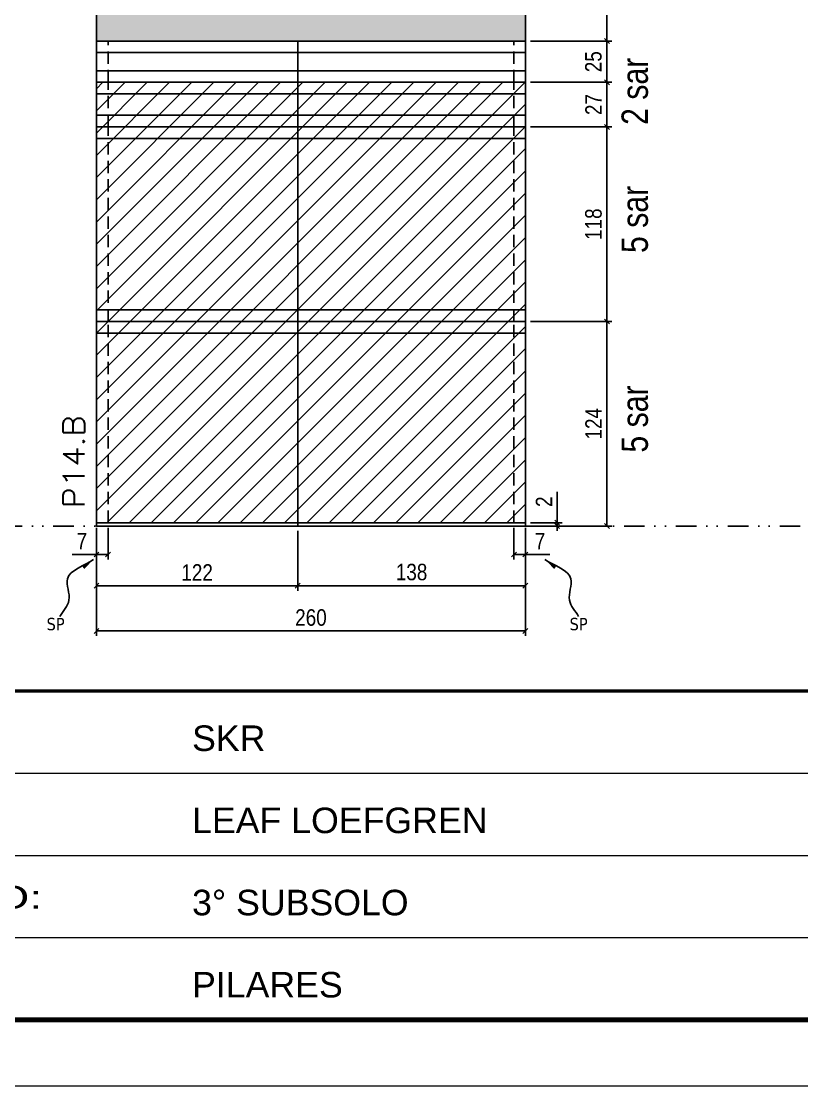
# Model space of a CAD drawing. Header units: millimetres. Extents: x 13777 to 27878, y -21631 to 6985.
# Drawn here: x 18192 to 18665, y 3638 to 4283 of the extents above; entities that cross this region are included whole.
import ezdxf

# ---------------------------------------------------------------- set-up
doc = ezdxf.new("R2010")
doc.units = ezdxf.units.MM
for name, pattern in [('CONTINUO', [0]), ('DASHED', [0.75, 0.5, -0.25]), ('DIVIDE2', [0.625, 0.25, -0.125, 0, -0.125, 0, -0.125]), ('HIDDEN', [0.375, 0.25, -0.125])]:
    doc.linetypes.add(name, pattern=pattern)
for name, color, linetype in [('COTA', 241, 'Continuous'), ('NOMENCLATURA', 7, 'Continuous'), ('Nível', 160, 'Continuous'), ('Painéis', 200, 'Continuous'), ('SARR_2.2x7', 40, 'Continuous'), ('Sarrafo de Pressão', 42, 'HIDDEN'), ('texto', 7, 'Continuous')]:
    doc.layers.add(name, color=color, linetype=linetype)
for name, color, linetype, lineweight in [('Folhas', 255, 'Continuous', 9), ('Hachura', 251, 'Continuous', 9), ('SARRAFO DE PRESSAO', 251, 'DASHED', 9), ('Texto Seção', 7, 'Continuous', 15)]:
    doc.layers.add(name, color=color, linetype=linetype, lineweight=lineweight)
doc.styles.add('ARIAL', font='arial.ttf')
doc.styles.add('ARIAL_NARROW', font='ARIALN.TTF', dxfattribs={"height": 0.2})
doc.styles.add('COTA TECNICA', font='techl___.ttf', dxfattribs={"height": 10})
doc.styles.add('COTA TECNICA-50', font='techl___.ttf', dxfattribs={"height": 10})
doc.styles.add('REGUA-120', font='ROMANS.shx', dxfattribs={"height": 15})
doc.styles.get("Standard").update_dxf_attribs({"font": 'arial.ttf'})
doc.styles.add('Tecnologia', font='')
doc.styles.get('Tecnologia').set_extended_font_data('Forgotten Futurist')
doc.dimstyles.new('COTA PAINEL-50', dxfattribs={"dimtxt": 10, "dimasz": 3, "dimexe": 3, "dimexo": 3, "dimgap": 3, "dimtad": 1, "dimdec": 1, "dimzin": 12, "dimdsep": 46, "dimtxsty": 'COTA TECNICA-50', "dimblk1": 'OBLIQUE', "dimblk2": 'OBLIQUE', "dimsah": 1, "dimcen": 0.9, "dimclrd": 4, "dimclre": 4, "dimclrt": 240, "dimadec": 1, "dimazin": 3, "dimtfac": 1, "dimtdec": 1, "dimtmove": 0, "dimatfit": 3, "dimfxl": 1, "dimtolj": 1, "dimtzin": 12, "dimarcsym": 0})
doc.dimstyles.new('PAINEL', dxfattribs={"dimtxt": 10, "dimasz": 3, "dimexe": 3, "dimexo": 3, "dimgap": 3, "dimtad": 1, "dimdec": 1, "dimzin": 12, "dimdsep": 46, "dimtxsty": 'COTA TECNICA', "dimblk1": 'OBLIQUE', "dimblk2": 'OBLIQUE', "dimsah": 1, "dimcen": 0.9, "dimclrd": 4, "dimclre": 4, "dimclrt": 240, "dimadec": 1, "dimazin": 3, "dimtfac": 1, "dimtdec": 1, "dimtmove": 0, "dimatfit": 3, "dimfxl": 1, "dimtolj": 1, "dimtzin": 12, "dimarcsym": 0})
doc.dimstyles.get("Standard").update_dxf_attribs({"dimtxt": 0.18, "dimasz": 0.18, "dimexe": 0.18, "dimexo": 0.0625, "dimgap": 0.09, "dimtad": 0, "dimtih": 1, "dimtoh": 1, "dimdec": 4, "dimzin": 0, "dimdsep": 46, "dimtxsty": 'Standard', "dimcen": 0.09, "dimadec": 0, "dimazin": 0, "dimtfac": 1, "dimtdec": 4, "dimtofl": 0, "dimtmove": 0, "dimatfit": 3, "dimfxl": 1, "dimtolj": 1, "dimtzin": 0, "dimarcsym": 0})

# ---------------------------------------------------------------- blocks, each defined once
blk = doc.blocks.new('9999999999')
at = {"color": 30, "linetype": 'CONTINUO'}
for p, q in [((98564.56, 34379.64), (99583.98, 34379.64)), ((98564.56, 34329.83), (99487.98, 34329.83)), ((98564.56, 34280.02), (99487.98, 34280.02))]:
    blk.add_line(p, q, dxfattribs=at)
at = {"color": 30, "linetype": 'CONTINUO', "const_width": 2}
blk.add_lwpolyline([(99583.98, 34230.21), (99583.98, 34414.45, 0.414214), (99568.98, 34429.45), (98228.98, 34429.45, 0.414214), (98213.98, 34414.45), (98213.98, 34245.21, 0.414214), (98228.98, 34230.21), (99583.98, 34230.21)], format="xyb", dxfattribs=at)
at = {"layer": 'Folhas'}
blk.add_lwpolyline([(98138.98, 34190.21), (99623.98, 34190.21), (99623.98, 35240.21), (98138.98, 35240.21)], close=True, dxfattribs=at)
at = {"layer": 'Folhas', "color": 30, "const_width": 3}
blk.add_lwpolyline([(98213.98, 34230.21), (99583.98, 34230.21), (99583.98, 35200.21), (98213.98, 35200.21)], close=True, dxfattribs=at)
at = {"color": 7, "linetype": 'Continuous', "ltscale": 5, "style": 'ARIAL'}
for s, height, p in [('SKR', 15.483, (98837.68, 34393.13)), ('LEAF LOEFGREN', 15.4829, (98837.68, 34343.32)), ('3° SUBSOLO', 15.483, (98837.68, 34293.51)), ('PILARES', 15.483, (98837.68, 34243.7))]:
    blk.add_text(s, height=height, dxfattribs=at).set_placement(p)
at = {"layer": 'Folhas', "color": 7, "style": 'Tecnologia', "width": 1.5}
blk.add_text('PAVIMENTO:', height=14, dxfattribs=at).set_placement((98573.65, 34297.5))
blk = doc.blocks.new('_Oblique')
at = {"color": 0, "linetype": 'ByBlock', "lineweight": -2}
blk.add_line((-0.5, -0.5), (0.5, 0.5), dxfattribs=at)
blk = doc.blocks.new('*D1115')
at = {"layer": 'COTA', "color": 4, "lineweight": -2, "transparency": 16777216}
for p, q in [((18237.73, 3975.86), (18237.73, 3910.24)), ((18497.73, 3975.86), (18497.73, 3910.24)), ((18497.73, 3913.24), (18237.73, 3913.24))]:
    blk.add_line(p, q, dxfattribs=at)
at = {"layer": 'Defpoints', "color": 0, "transparency": 16777216}
for p in [(18237.73, 3978.86), (18497.73, 3978.86), (18237.73, 3913.24)]:
    blk.add_point(p, dxfattribs=at)
at = {"layer": 'COTA', "color": 4, "lineweight": -2, "transparency": 16777216, "xscale": 3, "yscale": 3, "zscale": 3, "rotation": 180}
blk.add_blockref('_Oblique', (18237.73, 3913.24), dxfattribs=at)
at = {"layer": 'COTA', "color": 4, "lineweight": -2, "transparency": 16777216, "xscale": 3, "yscale": 3, "zscale": 3}
blk.add_blockref('_Oblique', (18497.73, 3913.24), dxfattribs=at)
at = {"layer": 'COTA', "color": 240, "transparency": 16777216, "insert": (18367.73, 3921.35), "char_height": 10, "attachment_point": 5, "style": 'COTA TECNICA'}
blk.add_mtext('\\A1;260', dxfattribs=at)
blk = doc.blocks.new('*D1116')
at = {"layer": 'COTA', "color": 4, "lineweight": -2, "transparency": 16777216}
for p, q in [((18490.73, 3975.86), (18490.73, 3956.62)), ((18497.73, 3973.86), (18497.73, 3956.62)), ((18490.73, 3959.62), (18497.73, 3959.62)), ((18497.73, 3959.62), (18512.47, 3959.62))]:
    blk.add_line(p, q, dxfattribs=at)
at = {"layer": 'Defpoints', "color": 0, "transparency": 16777216}
for p in [(18490.73, 3978.86), (18497.73, 3976.86), (18497.73, 3959.62)]:
    blk.add_point(p, dxfattribs=at)
at = {"layer": 'COTA', "color": 4, "lineweight": -2, "transparency": 16777216, "xscale": 3, "yscale": 3, "zscale": 3, "rotation": 180}
blk.add_blockref('_Oblique', (18490.73, 3959.62), dxfattribs=at)
at = {"layer": 'COTA', "color": 4, "lineweight": -2, "transparency": 16777216, "xscale": 3, "yscale": 3, "zscale": 3}
blk.add_blockref('_Oblique', (18497.73, 3959.62), dxfattribs=at)
at = {"layer": 'COTA', "color": 240, "transparency": 16777216, "insert": (18506.6, 3967.69), "char_height": 10, "attachment_point": 5, "style": 'COTA TECNICA-50'}
blk.add_mtext('\\A1;7', dxfattribs=at)
blk = doc.blocks.new('*D1117')
at = {"layer": 'COTA', "color": 4, "lineweight": -2, "transparency": 16777216}
for p, q in [((18244.73, 3975.86), (18244.73, 3956.62)), ((18237.73, 3973.86), (18237.73, 3956.62)), ((18237.73, 3959.62), (18223, 3959.62)), ((18244.73, 3959.62), (18237.73, 3959.62))]:
    blk.add_line(p, q, dxfattribs=at)
at = {"layer": 'Defpoints', "color": 0, "transparency": 16777216}
for p in [(18237.73, 3976.86), (18244.73, 3978.86), (18237.73, 3959.62)]:
    blk.add_point(p, dxfattribs=at)
at = {"layer": 'COTA', "color": 4, "lineweight": -2, "transparency": 16777216, "xscale": 3, "yscale": 3, "zscale": 3, "rotation": 180}
blk.add_blockref('_Oblique', (18237.73, 3959.62), dxfattribs=at)
at = {"layer": 'COTA', "color": 4, "lineweight": -2, "transparency": 16777216, "xscale": 3, "yscale": 3, "zscale": 3}
blk.add_blockref('_Oblique', (18244.73, 3959.62), dxfattribs=at)
at = {"layer": 'COTA', "color": 240, "transparency": 16777216, "insert": (18228.87, 3967.69), "char_height": 10, "attachment_point": 5, "style": 'COTA TECNICA-50'}
blk.add_mtext('\\A1;7', dxfattribs=at)
blk = doc.blocks.new('*D1118')
at = {"layer": 'COTA', "color": 4, "lineweight": -2, "transparency": 16777216}
for p, q in [((18516.99, 3978.86), (18516.99, 3997.66)), ((18500.73, 3978.86), (18519.99, 3978.86)), ((18500.73, 3976.86), (18519.99, 3976.86)), ((18516.99, 3976.86), (18516.99, 3978.86)), ((18516.99, 3976.86), (18516.99, 3973.86))]:
    blk.add_line(p, q, dxfattribs=at)
at = {"layer": 'Defpoints', "color": 0, "transparency": 16777216}
for p in [(18497.73, 3978.86), (18497.73, 3976.86), (18516.99, 3976.86)]:
    blk.add_point(p, dxfattribs=at)
at = {"layer": 'COTA', "color": 4, "lineweight": -2, "transparency": 16777216, "xscale": 3, "yscale": 3, "zscale": 3}
for p, rotation in [((18516.99, 3978.86), 270), ((18516.99, 3976.86), 90)]:
    blk.add_blockref('_Oblique', p, dxfattribs=dict(at, rotation=rotation))
at = {"layer": 'COTA', "color": 240, "transparency": 16777216, "insert": (18508.99, 3991.61), "char_height": 10, "attachment_point": 5, "rotation": 90, "style": 'COTA TECNICA-50'}
blk.add_mtext('\\A1;2', dxfattribs=at)
blk = doc.blocks.new('*D1144')
at = {"layer": 'COTA', "color": 4, "lineweight": -2, "transparency": 16777216}
for p, q in [((18500.73, 4402.86), (18550.1, 4402.86)), ((18547.1, 4270.86), (18547.1, 4402.86)), ((18500.73, 4270.86), (18550.1, 4270.86))]:
    blk.add_line(p, q, dxfattribs=at)
at = {"layer": 'Defpoints', "color": 0, "transparency": 16777216}
for p in [(18497.73, 4402.86), (18547.1, 4402.86), (18497.73, 4270.86)]:
    blk.add_point(p, dxfattribs=at)
at = {"layer": 'COTA', "color": 4, "lineweight": -2, "transparency": 16777216, "xscale": 3, "yscale": 3, "zscale": 3}
for p, rotation in [((18547.1, 4402.86), 90), ((18547.1, 4270.86), 270)]:
    blk.add_blockref('_Oblique', p, dxfattribs=dict(at, rotation=rotation))
at = {"layer": 'COTA', "color": 240, "transparency": 16777216, "insert": (18538.88, 4336.86), "char_height": 10, "attachment_point": 5, "rotation": 90, "style": 'COTA TECNICA-50'}
blk.add_mtext('\\A1;132', dxfattribs=at)
blk = doc.blocks.new('*D1119')
at = {"layer": 'COTA', "color": 4, "lineweight": -2, "transparency": 16777216}
for p, q in [((18500.73, 4218.86), (18550.1, 4218.86)), ((18547.1, 4100.86), (18547.1, 4218.86)), ((18500.73, 4100.86), (18550.1, 4100.86))]:
    blk.add_line(p, q, dxfattribs=at)
at = {"layer": 'Defpoints', "color": 0, "transparency": 16777216}
for p in [(18497.73, 4218.86), (18547.1, 4218.86), (18497.73, 4100.86)]:
    blk.add_point(p, dxfattribs=at)
at = {"layer": 'COTA', "color": 4, "lineweight": -2, "transparency": 16777216, "xscale": 3, "yscale": 3, "zscale": 3}
for p, rotation in [((18547.1, 4218.86), 90), ((18547.1, 4100.86), 270)]:
    blk.add_blockref('_Oblique', p, dxfattribs=dict(at, rotation=rotation))
at = {"layer": 'COTA', "color": 240, "transparency": 16777216, "insert": (18539.01, 4159.86), "char_height": 10, "attachment_point": 5, "rotation": 90, "style": 'COTA TECNICA-50'}
blk.add_mtext('\\A1;118', dxfattribs=at)
blk = doc.blocks.new('*D1120')
at = {"layer": 'COTA', "color": 4, "lineweight": -2, "transparency": 16777216}
for p, q in [((18500.73, 4245.86), (18550.1, 4245.86)), ((18547.1, 4218.86), (18547.1, 4245.86)), ((18500.73, 4218.86), (18550.1, 4218.86))]:
    blk.add_line(p, q, dxfattribs=at)
at = {"layer": 'Defpoints', "color": 0, "transparency": 16777216}
for p in [(18497.73, 4245.86), (18547.1, 4245.86), (18497.73, 4218.86)]:
    blk.add_point(p, dxfattribs=at)
at = {"layer": 'COTA', "color": 4, "lineweight": -2, "transparency": 16777216, "xscale": 3, "yscale": 3, "zscale": 3}
for p, rotation in [((18547.1, 4245.86), 90), ((18547.1, 4218.86), 270)]:
    blk.add_blockref('_Oblique', p, dxfattribs=dict(at, rotation=rotation))
at = {"layer": 'COTA', "color": 240, "transparency": 16777216, "insert": (18539.03, 4232.36), "char_height": 10, "attachment_point": 5, "rotation": 90, "style": 'COTA TECNICA-50'}
blk.add_mtext('\\A1;27', dxfattribs=at)
blk = doc.blocks.new('*D1145')
at = {"layer": 'COTA', "color": 4, "linetype": 'ByBlock', "lineweight": -2, "transparency": 16777216}
for p, q in [((18500.73, 4100.86), (18550.1, 4100.86)), ((18547.1, 3976.86), (18547.1, 4100.86)), ((18500.73, 3976.86), (18550.1, 3976.86))]:
    blk.add_line(p, q, dxfattribs=at)
at = {"layer": 'Defpoints', "color": 0, "linetype": 'ByBlock', "transparency": 16777216}
for p in [(18497.73, 4100.86), (18547.1, 4100.86), (18497.73, 3976.86)]:
    blk.add_point(p, dxfattribs=at)
at = {"layer": 'COTA', "color": 4, "linetype": 'ByBlock', "lineweight": -2, "transparency": 16777216, "xscale": 3, "yscale": 3, "zscale": 3}
for p, rotation in [((18547.1, 4100.86), 90), ((18547.1, 3976.86), 270)]:
    blk.add_blockref('_Oblique', p, dxfattribs=dict(at, rotation=rotation))
at = {"layer": 'COTA', "color": 240, "linetype": 'ByBlock', "transparency": 16777216, "insert": (18539.03, 4038.86), "char_height": 10, "attachment_point": 5, "rotation": 90, "style": 'COTA TECNICA'}
blk.add_mtext('\\A1;124', dxfattribs=at)
blk = doc.blocks.new('*D1146')
at = {"layer": 'COTA', "color": 4, "linetype": 'ByBlock', "lineweight": -2, "transparency": 16777216}
for p, q in [((18500.73, 4100.86), (18550.1, 4100.86)), ((18547.1, 3976.86), (18547.1, 4100.86)), ((18500.73, 3976.86), (18550.1, 3976.86))]:
    blk.add_line(p, q, dxfattribs=at)
at = {"layer": 'Defpoints', "color": 0, "linetype": 'ByBlock', "transparency": 16777216}
for p in [(18497.73, 4100.86), (18547.1, 4100.86), (18497.73, 3976.86)]:
    blk.add_point(p, dxfattribs=at)
at = {"layer": 'COTA', "color": 4, "linetype": 'ByBlock', "lineweight": -2, "transparency": 16777216, "xscale": 3, "yscale": 3, "zscale": 3}
for p, rotation in [((18547.1, 4100.86), 90), ((18547.1, 3976.86), 270)]:
    blk.add_blockref('_Oblique', p, dxfattribs=dict(at, rotation=rotation))
at = {"layer": 'COTA', "color": 240, "linetype": 'ByBlock', "transparency": 16777216, "insert": (18539.03, 4038.86), "char_height": 10, "attachment_point": 5, "rotation": 90, "style": 'COTA TECNICA'}
blk.add_mtext('\\A1;124', dxfattribs=at)
blk = doc.blocks.new('*D1147')
at = {"layer": 'COTA', "color": 4, "lineweight": -2, "transparency": 16777216}
for p, q in [((18359.73, 3973.86), (18359.73, 3937.68)), ((18497.73, 3973.86), (18497.73, 3937.68)), ((18359.73, 3940.68), (18497.73, 3940.68))]:
    blk.add_line(p, q, dxfattribs=at)
at = {"layer": 'Defpoints', "color": 0, "transparency": 16777216}
for p in [(18359.73, 3976.86), (18497.73, 3976.86), (18497.73, 3940.68)]:
    blk.add_point(p, dxfattribs=at)
at = {"layer": 'COTA', "color": 4, "lineweight": -2, "transparency": 16777216, "xscale": 3, "yscale": 3, "zscale": 3, "rotation": 180}
blk.add_blockref('_Oblique', (18359.73, 3940.68), dxfattribs=at)
at = {"layer": 'COTA', "color": 4, "lineweight": -2, "transparency": 16777216, "xscale": 3, "yscale": 3, "zscale": 3}
blk.add_blockref('_Oblique', (18497.73, 3940.68), dxfattribs=at)
at = {"layer": 'COTA', "color": 240, "transparency": 16777216, "insert": (18428.73, 3948.92), "char_height": 10, "attachment_point": 5, "style": 'COTA TECNICA'}
blk.add_mtext('\\A1;138', dxfattribs=at)
blk = doc.blocks.new('*D1148')
at = {"layer": 'COTA', "color": 4, "lineweight": -2, "transparency": 16777216}
for p, q in [((18237.73, 3973.86), (18237.73, 3937.68)), ((18359.73, 3973.86), (18359.73, 3937.68)), ((18237.73, 3940.68), (18359.73, 3940.68))]:
    blk.add_line(p, q, dxfattribs=at)
at = {"layer": 'Defpoints', "color": 0, "transparency": 16777216}
for p in [(18237.73, 3976.86), (18359.73, 3976.86), (18359.73, 3940.68)]:
    blk.add_point(p, dxfattribs=at)
at = {"layer": 'COTA', "color": 4, "lineweight": -2, "transparency": 16777216, "xscale": 3, "yscale": 3, "zscale": 3, "rotation": 180}
blk.add_blockref('_Oblique', (18237.73, 3940.68), dxfattribs=at)
at = {"layer": 'COTA', "color": 4, "lineweight": -2, "transparency": 16777216, "xscale": 3, "yscale": 3, "zscale": 3}
blk.add_blockref('_Oblique', (18359.73, 3940.68), dxfattribs=at)
at = {"layer": 'COTA', "color": 240, "transparency": 16777216, "insert": (18298.73, 3948.74), "char_height": 10, "attachment_point": 5, "style": 'COTA TECNICA'}
blk.add_mtext('\\A1;122', dxfattribs=at)
blk = doc.blocks.new('*D2333')
at = {"layer": 'COTA', "color": 4, "lineweight": -2, "transparency": 16777216}
for p, q in [((18500.73, 4270.86), (18550.1, 4270.86)), ((18547.1, 4245.86), (18547.1, 4270.86)), ((18500.73, 4245.86), (18550.1, 4245.86))]:
    blk.add_line(p, q, dxfattribs=at)
at = {"layer": 'Defpoints', "color": 0, "transparency": 16777216}
for p in [(18497.73, 4270.86), (18547.1, 4270.86), (18497.73, 4245.86)]:
    blk.add_point(p, dxfattribs=at)
at = {"layer": 'COTA', "color": 4, "lineweight": -2, "transparency": 16777216, "xscale": 3, "yscale": 3, "zscale": 3}
for p, rotation in [((18547.1, 4270.86), 90), ((18547.1, 4245.86), 270)]:
    blk.add_blockref('_Oblique', p, dxfattribs=dict(at, rotation=rotation))
at = {"layer": 'COTA', "color": 240, "transparency": 16777216, "insert": (18538.99, 4258.36), "char_height": 10, "attachment_point": 5, "rotation": 90, "style": 'COTA TECNICA'}
blk.add_mtext('\\A1;25', dxfattribs=at)

msp = doc.modelspace()

# ---------------------------------------------------------------- hatches: boundary and pattern name
at = {"layer": 'COTA', "linetype": 'ByBlock'}
h = msp.add_hatch(dxfattribs=at)
h.set_pattern_fill('AR-CONC', color=256, scale=0.03)
h.set_pattern_definition([(50, (12795.6525, -6637.5824), (5.46554, -0.4781726), [0.5715, -6.2865]), (355, (12795.6525, -6637.5824), (-1.0573026, 5.7317054), [0.4572, -5.0292175]), (100.451445, (12796.108, -6637.622), (4.4082374, 5.2535326), [0.4857003, -5.3427073]), (46.1842, (12795.6525, -6636.0584), (8.1323712, -1.26127), [0.85725, -9.42975]), (96.63556, (12796.33, -6636.1635), (7.122124, 7.4227837), [0.7285507, -8.014068]), (351.18415, (12795.6525, -6636.058), (7.122124, 7.422784), [0.685799, -7.543792]), (21, (12796.4145, -6636.4394), (4.5484317, -3.067956), [0.5715, -6.2865]), (326, (12796.4145, -6636.4394), (1.8540609, 5.525639), [0.4572, -5.0292]), (71.451445, (12796.7935, -6636.695), (6.4024926, 2.457683), [0.4857003, -5.3426981]), (37.5, (12795.6525, -6637.5824), (0.0926581, 2.53665117), [0, -4.96824, 0, -5.1054, 0, -5.04825]), (7.5, (12795.6525, -6637.5824), (2.0045899, 3.00541724), [0, -2.91084, 0, -4.85394, 0, -1.92405]), (327.5, (12793.9532, -6637.5824), (4.06771786, -0.17186232), [0, -1.905, 0, -5.9436, 0, -7.8867]), (317.5, (12793.1912, -6637.5824), (4.4438754, 0.7627947), [0, -2.4765, 0, -3.94716, 0, -5.6007])])
h.paths.add_polyline_path([(18237.73, 4402.86), (18237.73, 4270.86), (18497.73, 4270.86), (18497.73, 4402.86)])
at = {"layer": 'Hachura', "linetype": 'ByBlock'}
h = msp.add_hatch(dxfattribs=at)
h.set_pattern_fill('ANSI31', color=256, scale=3)
h.paths.add_polyline_path([(17923.31, 4218.86), (17801.31, 4218.86), (17801.31, 4100.86), (17923.31, 4100.86)])
h.paths.add_polyline_path([(18061.31, 4218.86), (17923.31, 4218.86), (17923.31, 4100.86), (18061.31, 4100.86)])
h.paths.add_polyline_path([(18061.31, 4100.86), (17923.31, 4100.86), (17923.31, 3978.86), (18061.31, 3978.86)])
h.paths.add_polyline_path([(17923.31, 4100.86), (17801.31, 4100.86), (17801.31, 3978.86), (17923.31, 3978.86)])
h.paths.add_polyline_path([(18359.73, 4245.86), (18237.73, 4245.86), (18237.73, 4218.86), (18359.73, 4218.86)])
h.paths.add_polyline_path([(18497.73, 4245.86), (18359.73, 4245.86), (18359.73, 4218.86), (18497.73, 4218.86)])
h.paths.add_polyline_path([(18497.73, 4218.86), (18359.73, 4218.86), (18359.73, 4100.86), (18497.73, 4100.86)])
h.paths.add_polyline_path([(18359.73, 4218.86), (18237.73, 4218.86), (18237.73, 4100.86), (18359.73, 4100.86)])
h.paths.add_polyline_path([(18359.73, 4100.86), (18237.73, 4100.86), (18237.73, 3978.86), (18359.73, 3978.86)])
h.paths.add_polyline_path([(18497.73, 4100.86), (18359.73, 4100.86), (18359.73, 3978.86), (18497.73, 3978.86)])
h.paths.add_polyline_path([(18722.78, 4218.86), (18703.78, 4218.86), (18703.78, 3978.86), (18722.78, 3978.86)])
h.paths.add_polyline_path([(18722.78, 4245.86), (18703.78, 4245.86), (18703.78, 4218.86), (18722.78, 4218.86)])
h.paths.add_polyline_path([(18917.99, 4245.86), (18898.99, 4245.86), (18898.99, 4218.86), (18917.99, 4218.86)])
h.paths.add_polyline_path([(18917.99, 4218.86), (18898.99, 4218.86), (18898.99, 3978.86), (18917.99, 3978.86)])

# ---------------------------------------------------------------- linework, layer by layer
at = {"layer": 'COTA', "linetype": 'ByBlock'}
for p, q in [((18237.73, 4270.86), (18237.73, 4402.86)), ((18497.73, 4270.86), (18497.73, 4402.86))]:
    msp.add_line(p, q, dxfattribs=at)
at = {"layer": 'Nível', "color": 4, "linetype": 'DIVIDE2', "ltscale": 50}
msp.add_line((13777.11, 3976.86), (21531.15, 3976.86), dxfattribs=at)
at = {"layer": 'Painéis'}
for p, q in [((18497.73, 4270.86), (18237.73, 4270.86)), ((18237.73, 4270.86), (18237.73, 3978.86)), ((18359.73, 3976.86), (18359.73, 4270.86)), ((18359.73, 4270.86), (18359.73, 4270.86)), ((18497.73, 3978.86), (18497.73, 4270.86)), ((18497.73, 4245.86), (18237.73, 4245.86)), ((18237.73, 4218.86), (18497.73, 4218.86)), ((18237.73, 4100.86), (18497.73, 4100.86))]:
    msp.add_line(p, q, dxfattribs=at)
msp.add_lwpolyline([(18497.73, 3978.86), (18237.73, 3978.86), (18237.73, 3976.86), (18497.73, 3976.86)], close=True, dxfattribs=at)
at = {"layer": 'SARR_2.2x7'}
for p, q in [((18237.73, 4263.86), (18497.73, 4263.86)), ((18237.73, 4252.86), (18497.73, 4252.86)), ((18237.73, 4238.86), (18497.73, 4238.86)), ((18237.73, 4225.86), (18497.73, 4225.86)), ((18237.73, 4211.86), (18497.73, 4211.86)), ((18237.73, 4107.86), (18497.73, 4107.86)), ((18237.73, 4093.86), (18497.73, 4093.86))]:
    msp.add_line(p, q, dxfattribs=at)
at = {"layer": 'Sarrafo de Pressão', "ltscale": 30}
for p, q in [((18244.73, 4245.86), (18244.73, 4270.86)), ((18490.73, 4245.86), (18490.73, 4270.86)), ((18244.73, 4218.86), (18244.73, 4245.86)), ((18490.73, 4218.86), (18490.73, 4245.86)), ((18244.73, 4100.86), (18244.73, 4218.86)), ((18490.73, 4100.86), (18490.73, 4218.86)), ((18244.73, 3978.86), (18244.73, 4100.86)), ((18490.73, 3978.86), (18490.73, 4100.86))]:
    msp.add_line(p, q, dxfattribs=at)

# ---------------------------------------------------------------- block references
at = {"layer": 'SARRAFO DE PRESSAO', "color": 6, "linetype": 'ByBlock'}
msp.add_blockref('9999999999', (-80542.01, -30552.63), dxfattribs=at)

# ---------------------------------------------------------------- texts
at = {"layer": 'NOMENCLATURA', "style": 'ARIAL_NARROW'}
for s, p in [('2 sar', (18571.98, 4220.03)), ('5 sar', (18571.98, 4142.38)), ('5 sar', (18571.98, 4021.38))]:
    msp.add_text(s, height=16, rotation=90, dxfattribs=at).set_placement(p)
at = {"layer": 'texto', "color": 0, "char_height": 7.5, "attachment_point": 5}
for insert in [(18212.96, 3917.37), (18529.98, 3917.37)]:
    msp.add_mtext('{\\fTahoma|b0|i0|c0|p34;\\C4;SP}', dxfattribs=dict(at, insert=insert))
at = {"layer": 'Texto Seção', "style": 'REGUA-120', "width": 1.1}
msp.add_text('P14.B', height=13, rotation=90, dxfattribs=at).set_placement((18230.49, 3987.62))

# ---------------------------------------------------------------- dimensions: what is measured, and where the dimension line sits
at = {"layer": 'COTA'}
for base, p1, p2, angle, dimstyle, picture, middle in [((18547.1, 4402.86), (18497.73, 4270.86), (18497.73, 4402.86), 90, 'COTA PAINEL-50', '*D1144', (18538.88, 4336.86)), ((18547.1, 4270.86), (18497.73, 4245.86), (18497.73, 4270.86), 90, 'PAINEL', '*D2333', (18538.99, 4258.36)), ((18547.1, 4245.86), (18497.73, 4218.86), (18497.73, 4245.86), 90, 'COTA PAINEL-50', '*D1120', (18539.03, 4232.36)), ((18547.1, 4218.86), (18497.73, 4100.86), (18497.73, 4218.86), 90, 'COTA PAINEL-50', '*D1119', (18539.01, 4159.86)), ((18237.73, 3959.62), (18244.73, 3978.86), (18237.73, 3976.86), 180, 'COTA PAINEL-50', '*D1117', (18228.87, 3967.69))]:
    dim = msp.add_linear_dim(base=base, p1=p1, p2=p2, angle=angle, dimstyle=dimstyle, dxfattribs=at)
    dim.commit()
    dim.dimension.update_dxf_attribs({"geometry": picture, "text_midpoint": middle})
at = {"layer": 'COTA', "linetype": 'ByBlock'}
for picture in ['*D1145', '*D1146']:
    dim = msp.add_aligned_dim(p1=(18497.73, 3976.86), p2=(18497.73, 4100.86), distance=-49.37, dimstyle='PAINEL', dxfattribs=at)
    dim.commit()
    dim.dimension.update_dxf_attribs({"geometry": picture, "text_midpoint": (18539.03, 4038.86)})
at = {"layer": 'COTA'}
dim = msp.add_linear_dim(base=(18516.99, 3976.86), p1=(18497.73, 3978.86), p2=(18497.73, 3976.86), angle=90, dimstyle='COTA PAINEL-50', dxfattribs=at)
dim.commit()
dim.dimension.update_dxf_attribs({"geometry": '*D1118', "text_midpoint": (18516.99, 3991.61), "dimtype": 160})
dim = msp.add_linear_dim(base=(18237.73, 3913.24), p1=(18497.73, 3978.86), p2=(18237.73, 3978.86), angle=180, dimstyle='PAINEL', override={"dimarcsym": 2}, dxfattribs=at)
dim.commit()
dim.dimension.update_dxf_attribs({"geometry": '*D1115', "text_midpoint": (18367.73, 3921.35)})
for base, p1, p2, dimstyle, picture, middle in [((18359.73, 3940.68), (18237.73, 3976.86), (18359.73, 3976.86), 'PAINEL', '*D1148', (18298.73, 3948.74)), ((18497.73, 3959.62), (18490.73, 3978.86), (18497.73, 3976.86), 'COTA PAINEL-50', '*D1116', (18506.6, 3967.69))]:
    dim = msp.add_linear_dim(base=base, p1=p1, p2=p2, dimstyle=dimstyle, dxfattribs=at)
    dim.commit()
    dim.dimension.update_dxf_attribs({"geometry": picture, "text_midpoint": middle})
dim = msp.add_linear_dim(base=(18497.73, 3940.68), p1=(18359.73, 3976.86), p2=(18497.73, 3976.86), dimstyle='PAINEL', override={"dimtmove": 1}, dxfattribs=at)
dim.commit()
dim.dimension.update_dxf_attribs({"geometry": '*D1147', "text_midpoint": (18428.73, 3948.92)})

# ---------------------------------------------------------------- leaders
at = {"layer": 'COTA', "path_type": 1}
for points in [[(18235.91, 3956.68), (18220.12, 3944.84), (18221.05, 3931.84), (18215.49, 3922.06)], [(18509.56, 3956.68), (18525.35, 3944.84), (18524.42, 3931.84), (18529.98, 3922.06)]]:
    msp.add_leader(points, dimstyle='Standard', override={"dimasz": 8}, dxfattribs=at)

doc.saveas('drawing.dxf')
